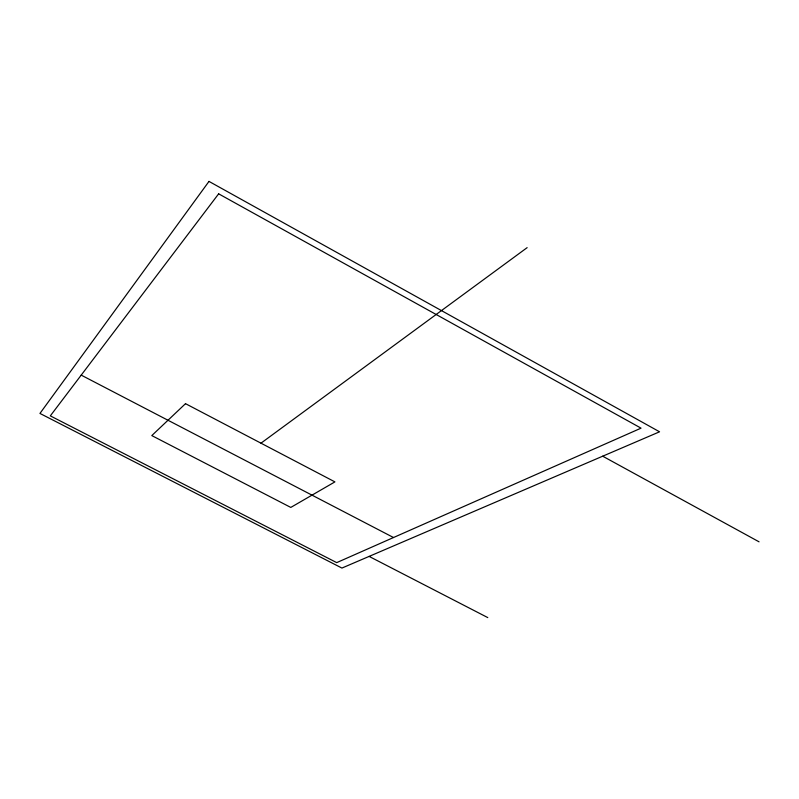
<?xml version="1.0" encoding="UTF-8"?>
<svg xmlns="http://www.w3.org/2000/svg" width="799" height="799" viewBox="0 0 799 799"><rect width="100%" height="100%" fill="white"/><g stroke="black" fill="none" stroke-linecap="round" stroke-linejoin="round"><path stroke-width="1.2" d="M260.983 443.175L527.14 247.65M369.118 556.404L487.78 617.597M81.208 375.121L393.507 537.527M602.696 456.199L759.05 541.822M208.988 181.403L39.95 413.433L341.932 568.069L659.565 431.8L208.988 181.403M218.646 193.827L50.317 415.87L336.709 562.626L641.048 428.154L218.646 193.827M185.508 403.665L151.8 435.585L290.786 507.425L334.921 481.887L185.508 403.665"/></g></svg>
